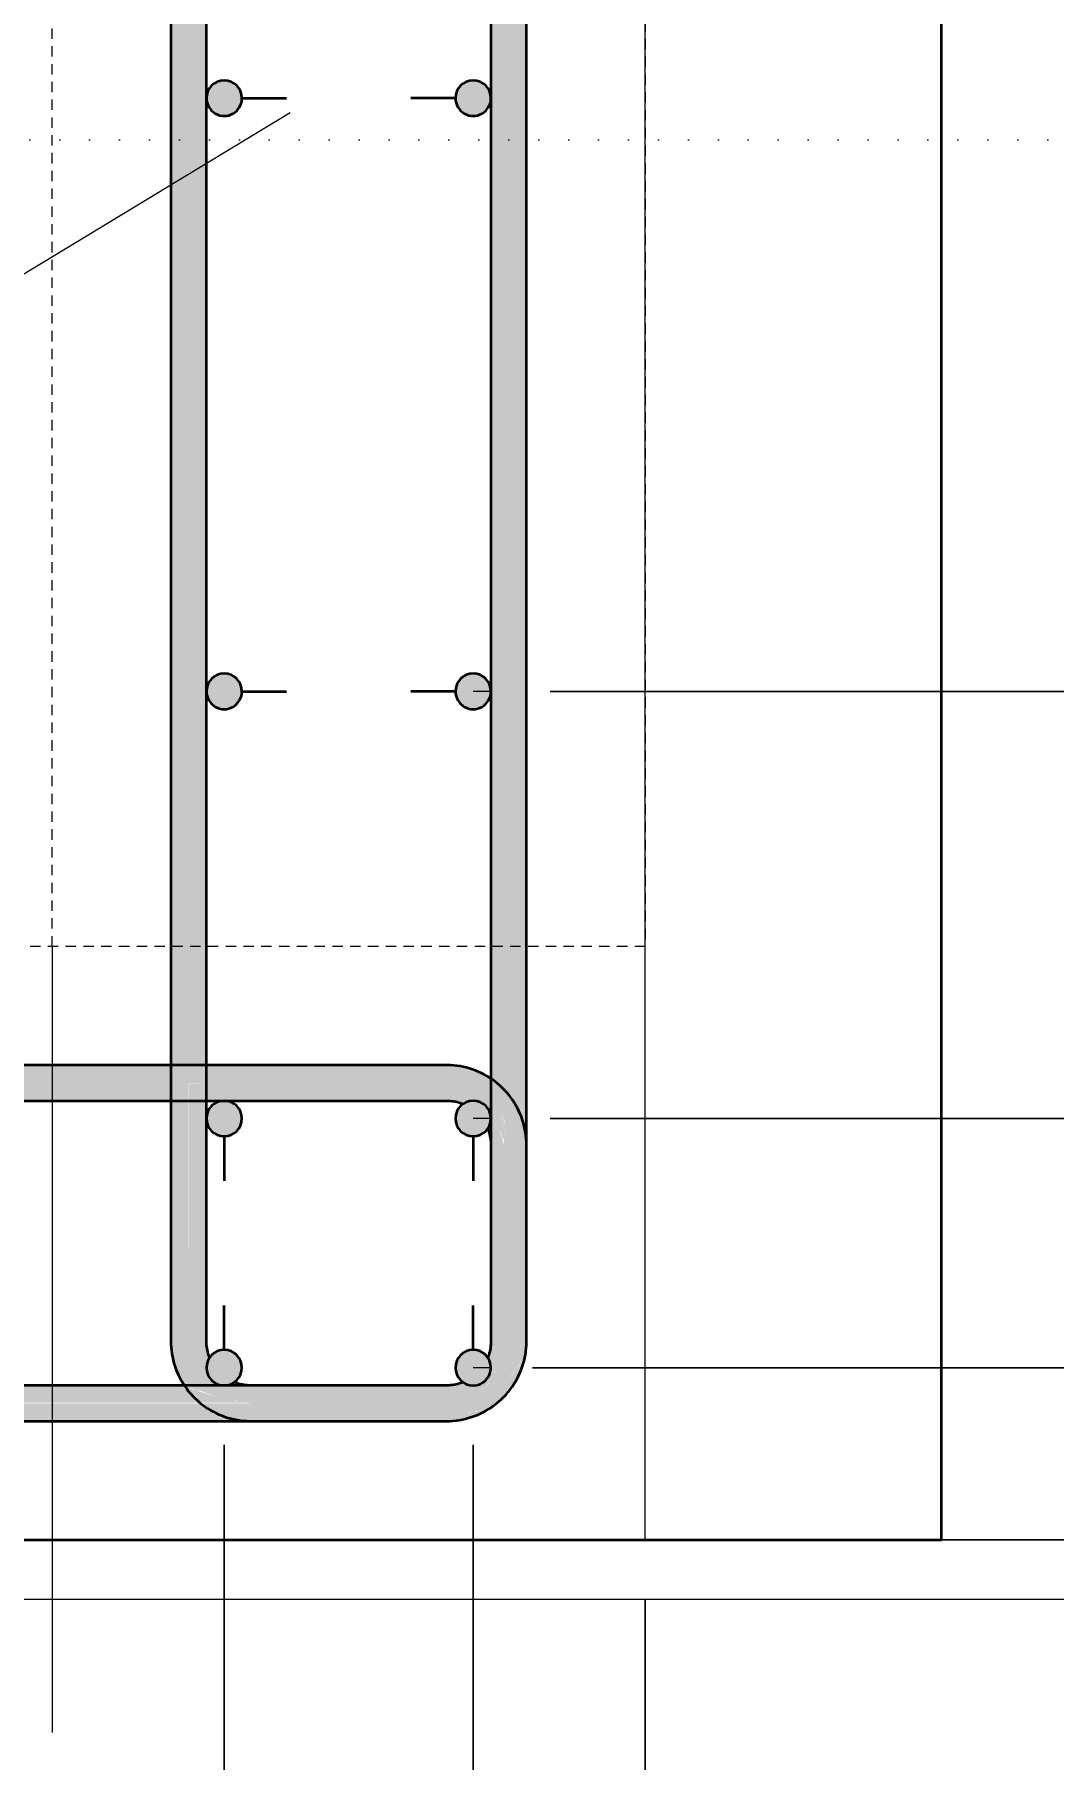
# Model space of a CAD drawing. Header units: millimetres. Extents: x 23200 to 49062, y -2858 to 35213.
# Drawn here: x 25264 to 25608, y 31541 to 32122 of the extents above; entities that cross this region are included whole.
import ezdxf

# ---------------------------------------------------------------- set-up
doc = ezdxf.new("R2010")
doc.units = ezdxf.units.MM
doc.linetypes.add('01 Штриховая _4 мм_', pattern=[6, 3.5, -2.5])
doc.linetypes.add('04 Пунктир 10мм', pattern=[10, 0, -10])
for name, color, linetype, lineweight in [('AA_Dim', 7, 'Continuous', 9), ('AA_Dim-20', 7, 'Continuous', 9), ('AA_Linii', 7, 'Continuous', 9), ('AA_Razrez', 7, 'Continuous', 9), ('AA_Vinoska', 7, 'Continuous', 9), ('AF_Perekritie_Опалубка', 253, 'Continuous', 20), ('AF_Stena_Опалубка', 253, 'Continuous', 20), ('KR_Armatura', 7, 'Continuous', 20), ('KR_Armatura_Tonkie', 7, 'Continuous', 20), ('KR_Fundament', 7, 'Continuous', 20)]:
    doc.layers.add(name, color=color, linetype=linetype, lineweight=lineweight)
doc.styles.add('ISOCPEUR_1', font='isocpeur.ttf', dxfattribs={"width": 0.9, "height": 50})
doc.dimstyles.new('05_Округл_1мм__прозр_', dxfattribs={"dimscale": 304.8, "dimtxt": 49.799059, "dimasz": 0.111549, "dimexe": 0.098425, "dimexo": 0.065617, "dimgap": 0.006562, "dimtad": 1, "dimdec": 0, "dimdsep": 46, "dimtxsty": 'ISOCPEUR_1', "dimblk1": 'OBLIQUE', "dimblk2": 'OBLIQUE', "dimsah": 1, "dimcen": 0.09, "dimdle": 0.098425, "dimazin": 0, "dimtfac": 1, "dimtdec": 4, "dimtix": 1, "dimtmove": 0, "dimatfit": 3, "dimfxl": 1, "dimtvp": 1, "dimtolj": 1, "dimtzin": 0, "dimlwd": 18, "dimlwe": 18, "dimarcsym": 2})
doc.dimstyles.new('05_Округл_1мм__прозр__1', dxfattribs={"dimscale": 304.8, "dimtxt": 49.799059, "dimasz": 0.111549, "dimexe": 0.098425, "dimexo": 0.065617, "dimgap": 0.006562, "dimtad": 1, "dimdec": 0, "dimdsep": 46, "dimtxsty": 'ISOCPEUR_1', "dimblk1": 'OBLIQUE', "dimblk2": 'OBLIQUE', "dimsah": 1, "dimcen": 0.09, "dimdle": 0.098425, "dimazin": 0, "dimtfac": 1, "dimtdec": 4, "dimtix": 1, "dimtmove": 1, "dimatfit": 3, "dimfxl": 1, "dimtvp": 1, "dimtolj": 1, "dimtzin": 0, "dimlwd": 18, "dimlwe": 18, "dimarcsym": 2})
doc.dimstyles.new('05_Округл_5мм__прозр_', dxfattribs={"dimscale": 304.8, "dimtxt": 49.799059, "dimasz": 0.111549, "dimexe": 0.098425, "dimexo": 0.065617, "dimgap": 0.006562, "dimtad": 1, "dimdec": 0, "dimrnd": 5, "dimdsep": 46, "dimtxsty": 'ISOCPEUR_1', "dimblk1": 'OBLIQUE', "dimblk2": 'OBLIQUE', "dimsah": 1, "dimcen": 0.09, "dimdle": 0.098425, "dimazin": 0, "dimtfac": 1, "dimtdec": 4, "dimtix": 1, "dimtmove": 1, "dimatfit": 3, "dimfxl": 1, "dimtvp": 1, "dimtolj": 1, "dimtzin": 0, "dimlwd": 18, "dimlwe": 18, "dimarcsym": 2})
doc.dimstyles.new('05_Округл_5мм__прозр__1', dxfattribs={"dimscale": 304.8, "dimtxt": 49.799059, "dimasz": 0.111549, "dimexe": 0.098425, "dimexo": 0.065617, "dimgap": 0.006562, "dimtad": 1, "dimdec": 0, "dimrnd": 5, "dimdsep": 46, "dimtxsty": 'ISOCPEUR_1', "dimblk1": 'OBLIQUE', "dimblk2": 'OBLIQUE', "dimsah": 1, "dimcen": 0.09, "dimdle": 0.098425, "dimazin": 0, "dimtfac": 1, "dimtdec": 4, "dimtix": 1, "dimtmove": 0, "dimatfit": 3, "dimfxl": 1, "dimtvp": 1, "dimtolj": 1, "dimtzin": 0, "dimlwd": 18, "dimlwe": 18, "dimarcsym": 2})

# ---------------------------------------------------------------- blocks, each defined once
blk = doc.blocks.new('350_Хомут прямоугольный верт _НесАрм_РабПлоск_ - 350_Хомут прямоугольный верт _НесАрм_РабПлоск_-3805022-Схема армирования стен входной группы на отм_ -1_700 в_о А_1-Б_1_5-7')
at = {"layer": 'KR_Armatura_Tonkie', "lineweight": 35}
h = blk.add_hatch(color=256, dxfattribs=at)
h.paths.add_polyline_path([(25316.06, 31769), (25310.06, 31775), (23947.06, 31774.8), (23947.06, 31769), (25300.77, 31769)])
h.paths.add_polyline_path([(25339.12, 31769), (25403.06, 31769), (25403.06, 31775), (25321.86, 31774.8), (25316.06, 31769), (25319.94, 31769)])
for points in [[(25424.06, 31748), (25423.58, 31751.61), (25422.51, 31755.75), (25422.02, 31759.49), (25419.64, 31766.5), (25419.52, 31767.29), (25417.77, 31770.41), (25414.74, 31772.04), (25409.24, 31774.26), (25403.06, 31774.8), (25403.06, 31769), (25413.83, 31765.92), (25421.25, 31758.5), (25423.44, 31750.34)], [(25419.5, 31748), (25421.06, 31748), (25420.76, 31750.5), (25421.06, 31752.65), (25421.29, 31752.65), (25421.89, 31750.34), (25422.35, 31750.34), (25422.51, 31748), (25424.06, 31748), (25421.12, 31758.63), (25413.56, 31766.19), (25403.06, 31769), (25403.06, 31763), (25408.62, 31762.29), (25409.23, 31762.27), (25411.35, 31762.91), (25412.87, 31762.89), (25413.61, 31762.8), (25415.46, 31761.89), (25416.56, 31760.91), (25417.41, 31759.64), (25417.86, 31758.5), (25417.99, 31756.42), (25417.82, 31755.36), (25417.28, 31754), (25417.86, 31750.28), (25418.27, 31748), (25418.87, 31748)], [(25422.65, 31682), (25424.06, 31682), (25424.06, 31748), (25418.06, 31748), (25418.27, 31682), (25422.51, 31682)], [(25424.06, 31682), (25430.06, 31682), (25429.86, 31748), (25424.06, 31748), (25424.06, 31688.03)], [(25185.71, 31655), (25403.06, 31655.2), (25403.06, 31661), (23947.06, 31661), (23947.06, 31655), (25032.29, 31655)]]:
    blk.add_hatch(color=256, dxfattribs=at).paths.add_polyline_path(points)
h = blk.add_hatch(color=256, dxfattribs=at)
h.paths.add_polyline_path([(25185.71, 31763), (25310.27, 31763.2), (25316.06, 31769), (23947.06, 31768.83), (23947.17, 31765.6), (23947.38, 31765.64), (23952.31, 31765.5), (23953.13, 31766), (23952.51, 31767.59), (23950.67, 31768.68), (23951.93, 31768.54), (23955.87, 31767.39), (23959.36, 31766.6), (23960.2, 31766.2), (23963.04, 31765.69), (23964.41, 31765.17), (23965.41, 31764.24), (23968.28, 31763.2), (23970.22, 31763), (25166.53, 31763)])
h.paths.add_polyline_path([(25398.23, 31763), (25403.06, 31763.2), (25403.06, 31769), (25316.15, 31768.91), (25322.06, 31763), (25396.65, 31763)])
h.paths.add_polyline_path([(23947.06, 31763), (23950.35, 31763.36), (23950.3, 31763.8), (23948.76, 31764.76), (23947.06, 31765.38), (23947.06, 31763.2)])
h = blk.add_hatch(color=256, dxfattribs=at)
h.paths.add_polyline_path([(25403.06, 31655), (25409.69, 31655.85), (25415.83, 31658.33), (25416.67, 31659.05), (25412.02, 31657.95), (25411.6, 31657.82), (25408.34, 31655.94), (25403.06, 31655.2)])
h.paths.add_polyline_path([(25403.06, 31656.76), (25406.24, 31657.1), (25406.95, 31657.11), (25412.42, 31658.45), (25415.83, 31660.82), (25415.83, 31659.35), (25418.33, 31660.08), (25421.83, 31663.24), (25417.41, 31667.66), (25413.56, 31663.81), (25403.06, 31661), (25403.06, 31656.88)])
h.paths.add_polyline_path([(25421.83, 31663.24), (25422.24, 31663.66), (25421.98, 31663.41)])
h.paths.add_polyline_path([(25422.66, 31676.75), (25425.42, 31682), (25424.06, 31682), (25423.59, 31680.24)])
h.paths.add_polyline_path([(25421.56, 31663.66), (25423.66, 31668.53), (25422.66, 31676.75), (25421.25, 31671.5), (25417.41, 31667.66), (25421.41, 31663.81)])
h.paths.add_polyline_path([(25425.01, 31666.77), (25425.47, 31667.29), (25426.01, 31668.4), (25427.24, 31673.47), (25429.08, 31676.34), (25429.86, 31682), (25428.3, 31682), (25427.06, 31673.82), (25426.61, 31672.64), (25424.98, 31669.99), (25425.86, 31669.77), (25425.17, 31667)])
h.paths.add_polyline_path([(25429.25, 31675.64), (25429.32, 31675.82), (25429.26, 31675.74)])
h = blk.add_hatch(color=256, dxfattribs=at)
h.paths.add_polyline_path([(25403.06, 31661), (25413.56, 31663.81), (25413.46, 31665.5), (25413.37, 31667.17), (25411.48, 31667.08), (25410.42, 31667.24), (25409.08, 31667.79), (25405.34, 31667.2), (25403.06, 31666.8), (25403.06, 31662.55)])
h.paths.add_polyline_path([(25421.25, 31671.5), (25424.06, 31682), (25418.06, 31682), (25417.5, 31677.26), (25417.33, 31675.84), (25419.32, 31674.64), (25420.66, 31672.46)])
h.paths.add_polyline_path([(25417.41, 31667.66), (25421.25, 31671.5), (25417.86, 31671.5), (25417.82, 31671.37), (25416.95, 31669.6), (25415.97, 31668.5), (25417.32, 31667.8)])
h = blk.add_hatch(color=256, dxfattribs=at)
h.paths.add_polyline_path([(25051.47, 31661), (25335.55, 31661.2), (25333.45, 31661.48), (25329.32, 31662.55), (25325.57, 31663.04), (25318.56, 31665.43), (25317.77, 31665.54), (25314.75, 31667), (23947.06, 31666.8), (23947.06, 31661), (25032.29, 31661)])
h.paths.add_polyline_path([(25337.06, 31661), (25403.06, 31661), (25403.06, 31667), (25337.06, 31666.8), (25337.06, 31664), (25334.82, 31664.32), (25332.42, 31664), (25332.27, 31663.81), (25337.06, 31662.41)])
for p, q in [((25403.06, 31775), (23947.06, 31775)), ((23947.06, 31763), (25403.06, 31763)), ((25418.06, 31748), (25418.06, 31682)), ((25430.06, 31682), (25430.06, 31748)), ((25403.06, 31667), (23947.06, 31667)), ((23947.06, 31655), (25403.06, 31655))]:
    blk.add_line(p, q, dxfattribs=at)
at = {"layer": 'KR_Armatura_Tonkie', "lineweight": 35, "flags": 128}
for points in [[(25430.06, 31748), (25430.04, 31749.08), (25429.98, 31750.16), (25429.87, 31751.23), (25429.72, 31752.3), (25429.52, 31753.36), (25429.29, 31754.42), (25429.01, 31755.46), (25428.69, 31756.49), (25428.33, 31757.51), (25427.93, 31758.51), (25427.49, 31759.5), (25427.01, 31760.47), (25426.49, 31761.42), (25425.94, 31762.34), (25425.35, 31763.25), (25424.72, 31764.12), (25424.06, 31764.98), (25423.36, 31765.8), (25422.63, 31766.6), (25421.87, 31767.37), (25421.08, 31768.11), (25420.27, 31768.81), (25419.42, 31769.48), (25418.55, 31770.12), (25417.65, 31770.72), (25416.73, 31771.28), (25415.79, 31771.81), (25414.83, 31772.3), (25413.84, 31772.75), (25412.85, 31773.17), (25411.83, 31773.54), (25410.8, 31773.87), (25409.76, 31774.16), (25408.71, 31774.4), (25407.65, 31774.61), (25406.58, 31774.77), (25405.51, 31774.89), (25404.43, 31774.97), (25403.35, 31775), (25403.06, 31775)], [(25403.06, 31763), (25403.66, 31762.99), (25404.26, 31762.95), (25404.86, 31762.89), (25405.45, 31762.81), (25406.04, 31762.7), (25406.63, 31762.57), (25407.21, 31762.42), (25407.78, 31762.24), (25408.35, 31762.04), (25408.68, 31761.9)], [(25417.04, 31753.44), (25417.25, 31752.87), (25417.43, 31752.3), (25417.59, 31751.72), (25417.73, 31751.14), (25417.84, 31750.55), (25417.93, 31749.96), (25418, 31749.36), (25418.04, 31748.76), (25418.06, 31748.16), (25418.06, 31748)], [(25403.06, 31655), (25404.14, 31655.02), (25405.22, 31655.09), (25406.29, 31655.19), (25407.36, 31655.34), (25408.43, 31655.54), (25409.48, 31655.77), (25410.52, 31656.05), (25411.56, 31656.37), (25412.57, 31656.73), (25413.58, 31657.13), (25414.56, 31657.57), (25415.53, 31658.05), (25416.48, 31658.57), (25417.4, 31659.12), (25418.31, 31659.72), (25419.19, 31660.34), (25420.04, 31661.01), (25420.87, 31661.7), (25421.66, 31662.43), (25422.43, 31663.19), (25423.17, 31663.98), (25423.87, 31664.8), (25424.54, 31665.64), (25425.18, 31666.51), (25425.78, 31667.41), (25426.35, 31668.33), (25426.88, 31669.27), (25427.36, 31670.24), (25427.82, 31671.22), (25428.23, 31672.22), (25428.6, 31673.23), (25428.93, 31674.26), (25429.22, 31675.3), (25429.46, 31676.35), (25429.67, 31677.41), (25429.83, 31678.48), (25429.95, 31679.55), (25430.03, 31680.63), (25430.06, 31681.71), (25430.06, 31682)], [(25418.06, 31682), (25418.05, 31681.4), (25418.01, 31680.8), (25417.95, 31680.2), (25417.87, 31679.61), (25417.76, 31679.02), (25417.63, 31678.43), (25417.48, 31677.85), (25417.3, 31677.28), (25417.1, 31676.72), (25416.97, 31676.38)], [(25408.5, 31668.02), (25407.93, 31667.81), (25407.36, 31667.63), (25406.78, 31667.47), (25406.2, 31667.33), (25405.61, 31667.22), (25405.02, 31667.13), (25404.42, 31667.06), (25403.82, 31667.02), (25403.22, 31667), (25403.06, 31667)]]:
    blk.add_lwpolyline(points, dxfattribs=at)
blk = doc.blocks.new('350_Хомут прямоугольный верт _НесАрм_РабПлоск_ - 350_Хомут прямоугольный верт _НесАрм_РабПлоск_-V1-Схема армирования стен входной группы на отм_ -1_700 в_о А_1-Б_1_5-7')
at = {"layer": 'KR_Armatura_Tonkie', "lineweight": 35, "flags": 128}
for points in [[(25418.06, 31770.44), (25417.65, 31770.72), (25416.73, 31771.28), (25415.79, 31771.81), (25414.83, 31772.3), (25413.84, 31772.75), (25412.85, 31773.17), (25411.83, 31773.54), (25410.8, 31773.87), (25409.76, 31774.16), (25408.71, 31774.4), (25407.65, 31774.61), (25406.58, 31774.77), (25405.51, 31774.89), (25404.43, 31774.97), (25403.35, 31775), (25403.06, 31775)], [(25406.04, 31762.7), (25406.63, 31762.57), (25407.21, 31762.42), (25407.78, 31762.24), (25408.35, 31762.04), (25408.68, 31761.9)], [(25417.04, 31753.44), (25417.25, 31752.87), (25417.43, 31752.3), (25417.59, 31751.72), (25417.73, 31751.14), (25417.83, 31750.64)], [(25403.06, 31655), (25404.14, 31655.02), (25405.22, 31655.09), (25406.29, 31655.19), (25407.36, 31655.34), (25408.43, 31655.54), (25409.48, 31655.77), (25410.52, 31656.05), (25411.56, 31656.37), (25412.57, 31656.73), (25413.58, 31657.13), (25414.56, 31657.57), (25415.53, 31658.05), (25416.48, 31658.57), (25417.4, 31659.12), (25418.31, 31659.72), (25419.19, 31660.34), (25420.04, 31661.01), (25420.87, 31661.7), (25421.66, 31662.43), (25422.43, 31663.19), (25423.17, 31663.98), (25423.87, 31664.8), (25424.54, 31665.64), (25425.18, 31666.51), (25425.78, 31667.41), (25426.35, 31668.33), (25426.88, 31669.27), (25427.36, 31670.24), (25427.82, 31671.22), (25428.23, 31672.22), (25428.6, 31673.23), (25428.93, 31674.26), (25429.22, 31675.3), (25429.46, 31676.35), (25429.67, 31677.41), (25429.83, 31678.48), (25429.95, 31679.55), (25430.03, 31680.63), (25430.06, 31681.71), (25430.06, 31682)], [(25417.76, 31679.02), (25417.63, 31678.43), (25417.48, 31677.85), (25417.3, 31677.28), (25417.1, 31676.72), (25416.97, 31676.38)], [(25408.5, 31668.02), (25407.93, 31667.81), (25407.36, 31667.63), (25406.78, 31667.47), (25406.2, 31667.33), (25405.7, 31667.24)]]:
    blk.add_lwpolyline(points, dxfattribs=at)
blk = doc.blocks.new('350_Хомут прямоугольный верт _НесАрм_РабПлоск_ - 350_Хомут прямоугольный верт _НесАрм_РабПлоск_-3806730-Схема армирования стен входной группы на отм_ -1_700 в_о А_1-Б_1_5-7')
at = {"layer": 'KR_Armatura_Tonkie', "lineweight": 35}
h = blk.add_hatch(color=256, dxfattribs=at)
h.paths.add_polyline_path([(25316.06, 31769), (25316.06, 32878), (25310.06, 32878), (25310.27, 32864.07), (25310.88, 32864.18), (25311.19, 32865.2), (25312.65, 32865.25), (25313.08, 32863.77), (25314.33, 32863.99), (25314.51, 32863.31), (25314.33, 32826.31), (25313.06, 32825.9), (25312.88, 32825.14), (25312.76, 32825.14), (25312.69, 32825.14), (25311.87, 32825.14), (25311.8, 32825.14), (25311.11, 32825.14), (25310.68, 32825.98), (25310.68, 32825.93), (25310.27, 32825.93), (25310.06, 32823.38), (25310.27, 31774.8), (25315.95, 31769.11)])
h.paths.add_polyline_path([(25316.06, 31682), (25315.95, 31768.89), (25310.06, 31763), (25310.27, 31682), (25314.51, 31682)])
h = blk.add_hatch(color=256, dxfattribs=at)
h.paths.add_polyline_path([(25316.06, 31769), (25322.06, 31775), (25321.86, 32798.89), (25320.56, 32802.16), (25319.56, 32804.51), (25318.52, 32810.18), (25318.71, 32813.16), (25317.16, 32817.83), (25317.03, 32818.45), (25316.55, 32820.68), (25316.06, 32825.14), (25316.06, 31781.49)])
h.paths.add_polyline_path([(25317.48, 31682), (25322.06, 31682), (25321.86, 31763.2), (25316.06, 31769), (25316.06, 31682), (25317.47, 31682)])
h.paths.add_polyline_path([(25319.06, 32818.74), (25319.38, 32825.14), (25320.94, 32825.14), (25321.08, 32825.14), (25321.29, 32823.62), (25321.87, 32824.64), (25322.06, 32831.52), (25321.86, 32856.8), (25320.3, 32860.24), (25319.73, 32861.09), (25319.15, 32863.14), (25318.83, 32863.89), (25318.6, 32863.89), (25318.37, 32864.12), (25317.68, 32865.43), (25317.35, 32863), (25316.06, 32863), (25316.06, 32827), (25317.52, 32827), (25317.68, 32825.14), (25318.54, 32825.14), (25318.08, 32822.61), (25319.06, 32819.34)])
h.paths.add_polyline_path([(25316.06, 32863.68), (25316.52, 32865.82), (25317.38, 32870.3), (25316.39, 32874.39), (25316.62, 32874.4), (25316.76, 32873.88), (25316.87, 32873.6), (25317.75, 32872.29), (25318.02, 32878), (25316.06, 32878), (25316.06, 32869.9)])
h = blk.add_hatch(color=256, dxfattribs=at)
h.paths.add_polyline_path([(25424.06, 32791), (25424.06, 32878), (25418.06, 32878), (25418.27, 32796.8), (25423.95, 32791.11)])
h.paths.add_polyline_path([(25424.06, 31748), (25423.95, 32790.89), (25418.06, 32785), (25418.27, 31769.9), (25418.37, 31769.77), (25419.75, 31765.68), (25419.82, 31765.06), (25422.02, 31759.49), (25423.06, 31753.25), (25423.75, 31750.34)])
h.paths.add_polyline_path([(25422.65, 31682), (25424.06, 31682), (25424.06, 31748), (25422.51, 31748), (25421.06, 31752.65), (25420.96, 31752.49), (25420.74, 31750.24), (25420.99, 31748), (25418.06, 31748), (25418.27, 31682), (25422.51, 31682)])
h = blk.add_hatch(color=256, dxfattribs=at)
h.paths.add_polyline_path([(25424.06, 32791), (25430.06, 32797), (25429.86, 32878), (25424.06, 32878), (25424.06, 32793.99)])
h.paths.add_polyline_path([(25425.42, 31682), (25430.06, 31682), (25429.86, 32785.2), (25424.06, 32791), (25424.06, 31682)])
for points in [[(25337.06, 31661), (25326.51, 31663.87), (25318.88, 31671.5), (25316.06, 31682), (25310.06, 31682), (25310.81, 31675.82), (25313.38, 31669.64), (25315.16, 31666.8), (25315.29, 31666.7), (25318.56, 31665.43), (25320.15, 31665.18), (25325.57, 31663.04), (25331.81, 31662), (25333.45, 31661.48)], [(25337.06, 31661), (25337.06, 31662.55), (25332.42, 31664), (25333.26, 31664.17), (25334.82, 31664.32), (25337.06, 31664), (25337.06, 31667), (25332.3, 31667.57), (25330.9, 31667.74), (25329.61, 31667.2), (25328.06, 31667), (25326.43, 31667.24), (25325.06, 31667.8), (25323.82, 31668.76), (25322.86, 31670), (25322.17, 31672.19), (25322.16, 31673.72), (25322.3, 31674.64), (25322.85, 31675.98), (25322.27, 31679.72), (25321.86, 31682), (25316.06, 31682), (25318.88, 31671.5), (25326.56, 31663.81), (25333.11, 31662.06)], [(25377.47, 31661), (25403.06, 31661), (25403.06, 31667), (25337.06, 31666.8), (25337.06, 31661), (25358.3, 31661)], [(25377.47, 31655), (25403.06, 31655.2), (25403.06, 31661), (25337.06, 31661), (25337.06, 31655), (25358.3, 31655)]]:
    blk.add_hatch(color=256, dxfattribs=at).paths.add_polyline_path(points)
h = blk.add_hatch(color=256, dxfattribs=at)
h.paths.add_polyline_path([(25415.83, 31659.36), (25415.83, 31659.35), (25415.3, 31659.2)])
h.paths.add_polyline_path([(25403.06, 31655.2), (25408.82, 31655.99), (25412.42, 31658.12), (25413.03, 31658.32), (25416.83, 31659.08), (25418.09, 31659.94), (25415.83, 31659.36), (25415.83, 31660.82), (25411.24, 31658), (25405.81, 31657.1), (25403.06, 31656.76), (25403.06, 31655.8)])
h.paths.add_polyline_path([(25403.06, 31659.45), (25408.31, 31662.41), (25403.06, 31661)])
h.paths.add_polyline_path([(25421.83, 31663.24), (25425.2, 31667.29), (25425.86, 31669.77), (25424.79, 31670.03), (25426.93, 31673.16), (25427.96, 31679.25), (25428.3, 31682), (25424.06, 31682), (25421.25, 31671.5), (25413.56, 31663.81), (25408.31, 31662.41), (25416.67, 31661.51), (25421.65, 31663.41)])
h.paths.add_polyline_path([(25425.8, 31667.9), (25426.89, 31669.46), (25429.26, 31675.78), (25429.86, 31682), (25428.79, 31675.82), (25426.95, 31672.64), (25426.74, 31672.03), (25425.98, 31668.23)])
h = blk.add_hatch(color=256, dxfattribs=at)
h.paths.add_polyline_path([(25403.06, 31661), (25413.56, 31663.81), (25410.42, 31665.74), (25409.08, 31667.79), (25405.34, 31667.2), (25403.06, 31666.8), (25403.06, 31662.55)])
h.paths.add_polyline_path([(25413.56, 31663.81), (25417.26, 31667.74), (25417.26, 31667.91), (25416.61, 31669), (25415.06, 31667.8), (25413.38, 31667), (25413.45, 31665.74)])
h.paths.add_polyline_path([(25421.25, 31671.5), (25424.06, 31682), (25418.06, 31682), (25417.5, 31677.26), (25417.33, 31675.84), (25417.86, 31674.55), (25417.99, 31672.46), (25418.06, 31671.68), (25418.89, 31671.64)])
for p, q in [((25310.06, 32878), (25310.06, 31682)), ((25322.06, 31682), (25322.06, 32878)), ((25418.06, 32878), (25418.06, 31682)), ((25430.06, 31682), (25430.06, 32878)), ((25403.06, 31667), (25337.06, 31667)), ((25337.06, 31655), (25403.06, 31655))]:
    blk.add_line(p, q, dxfattribs=at)
at = {"layer": 'KR_Armatura_Tonkie', "lineweight": 35, "flags": 128}
for points in [[(25310.06, 31682), (25310.08, 31680.92), (25310.15, 31679.84), (25310.26, 31678.77), (25310.41, 31677.7), (25310.6, 31676.64), (25310.84, 31675.58), (25311.11, 31674.54), (25311.43, 31673.51), (25311.79, 31672.49), (25312.19, 31671.49), (25312.63, 31670.5), (25313.11, 31669.53), (25313.63, 31668.58), (25314.19, 31667.66), (25314.78, 31666.75), (25315.41, 31665.88), (25316.07, 31665.02), (25316.76, 31664.2), (25317.49, 31663.4), (25318.25, 31662.63), (25319.04, 31661.89), (25319.86, 31661.19), (25320.71, 31660.52), (25321.58, 31659.88), (25322.47, 31659.28), (25323.39, 31658.72), (25324.34, 31658.19), (25325.3, 31657.7), (25326.28, 31657.25), (25327.28, 31656.83), (25328.29, 31656.46), (25329.32, 31656.13), (25330.36, 31655.84), (25331.41, 31655.6), (25332.47, 31655.39), (25333.54, 31655.23), (25334.61, 31655.11), (25335.69, 31655.03), (25336.77, 31655), (25337.06, 31655)], [(25323.08, 31676.56), (25322.88, 31677.13), (25322.69, 31677.7), (25322.53, 31678.28), (25322.39, 31678.86), (25322.28, 31679.45), (25322.19, 31680.04), (25322.12, 31680.64), (25322.08, 31681.24), (25322.06, 31681.84), (25322.06, 31682)], [(25403.06, 31655), (25404.14, 31655.02), (25405.22, 31655.09), (25406.29, 31655.19), (25407.36, 31655.34), (25408.43, 31655.54), (25409.48, 31655.77), (25410.52, 31656.05), (25411.56, 31656.37), (25412.57, 31656.73), (25413.58, 31657.13), (25414.56, 31657.57), (25415.53, 31658.05), (25416.48, 31658.57), (25417.4, 31659.12), (25418.31, 31659.72), (25419.19, 31660.34), (25420.04, 31661.01), (25420.87, 31661.7), (25421.66, 31662.43), (25422.43, 31663.19), (25423.17, 31663.98), (25423.87, 31664.8), (25424.54, 31665.64), (25425.18, 31666.51), (25425.78, 31667.41), (25426.35, 31668.33), (25426.88, 31669.27), (25427.36, 31670.24), (25427.82, 31671.22), (25428.23, 31672.22), (25428.6, 31673.23), (25428.93, 31674.26), (25429.22, 31675.3), (25429.46, 31676.35), (25429.67, 31677.41), (25429.83, 31678.48), (25429.95, 31679.55), (25430.03, 31680.63), (25430.06, 31681.71), (25430.06, 31682)], [(25418.06, 31682), (25418.05, 31681.4), (25418.01, 31680.8), (25417.95, 31680.2), (25417.87, 31679.61), (25417.76, 31679.02), (25417.63, 31678.43), (25417.48, 31677.85), (25417.3, 31677.28), (25417.1, 31676.72), (25416.97, 31676.38)], [(25337.06, 31667), (25336.46, 31667.01), (25335.86, 31667.05), (25335.27, 31667.11), (25334.67, 31667.19), (25334.08, 31667.3), (25333.5, 31667.43), (25332.92, 31667.58), (25332.34, 31667.76), (25331.78, 31667.96), (25331.44, 31668.1)], [(25408.5, 31668.02), (25407.93, 31667.81), (25407.36, 31667.63), (25406.78, 31667.47), (25406.2, 31667.33), (25405.61, 31667.22), (25405.02, 31667.13), (25404.42, 31667.06), (25403.82, 31667.02), (25403.22, 31667), (25403.06, 31667)]]:
    blk.add_lwpolyline(points, dxfattribs=at)
blk = doc.blocks.new('350_Хомут прямоугольный верт _НесАрм_РабПлоск_ - 350_Хомут прямоугольный верт _НесАрм_РабПлоск_-V2-Схема армирования стен входной группы на отм_ -1_700 в_о А_1-Б_1_5-7')
at = {"layer": 'KR_Armatura_Tonkie', "lineweight": 35, "flags": 128}
for points in [[(25310.06, 31682), (25310.08, 31680.92), (25310.15, 31679.84), (25310.26, 31678.77), (25310.41, 31677.7), (25310.6, 31676.64), (25310.84, 31675.58), (25311.11, 31674.54), (25311.43, 31673.51), (25311.79, 31672.49), (25312.19, 31671.49), (25312.63, 31670.5), (25313.11, 31669.53), (25313.63, 31668.58), (25314.19, 31667.66), (25314.62, 31667)], [(25323.08, 31676.56), (25322.88, 31677.13), (25322.69, 31677.7), (25322.53, 31678.28), (25322.39, 31678.86), (25322.3, 31679.36)], [(25403.06, 31655), (25404.14, 31655.02), (25405.22, 31655.09), (25406.29, 31655.19), (25407.36, 31655.34), (25408.43, 31655.54), (25409.48, 31655.77), (25410.52, 31656.05), (25411.56, 31656.37), (25412.57, 31656.73), (25413.58, 31657.13), (25414.56, 31657.57), (25415.53, 31658.05), (25416.48, 31658.57), (25417.4, 31659.12), (25418.31, 31659.72), (25419.19, 31660.34), (25420.04, 31661.01), (25420.87, 31661.7), (25421.66, 31662.43), (25422.43, 31663.19), (25423.17, 31663.98), (25423.87, 31664.8), (25424.54, 31665.64), (25425.18, 31666.51), (25425.78, 31667.41), (25426.35, 31668.33), (25426.88, 31669.27), (25427.36, 31670.24), (25427.82, 31671.22), (25428.23, 31672.22), (25428.6, 31673.23), (25428.93, 31674.26), (25429.22, 31675.3), (25429.46, 31676.35), (25429.67, 31677.41), (25429.83, 31678.48), (25429.95, 31679.55), (25430.03, 31680.63), (25430.06, 31681.71), (25430.06, 31682)], [(25417.76, 31679.02), (25417.63, 31678.43), (25417.48, 31677.85), (25417.3, 31677.28), (25417.1, 31676.72), (25416.97, 31676.38)], [(25334.08, 31667.3), (25333.5, 31667.43), (25332.92, 31667.58), (25332.34, 31667.76), (25331.78, 31667.96), (25331.44, 31668.1)], [(25408.5, 31668.02), (25407.93, 31667.81), (25407.36, 31667.63), (25406.78, 31667.47), (25406.2, 31667.33), (25405.7, 31667.24)]]:
    blk.add_lwpolyline(points, dxfattribs=at)
blk = doc.blocks.new('265_Выпуск П одной длины _НесАрм_РабПлоск_ - В1 _d12_-3835162-Схема армирования стен входной группы на отм_ -1_700 в_о А_1-Б_1_5-7')
at = {"layer": 'KR_Armatura_Tonkie', "lineweight": 35}
for points in [[(-12, 0), (-11.8, -1.55), (-11.2, -3), (-10.24, -4.24), (-9, -5.2), (-7.55, -5.8), (-6, -6), (-4.45, -5.8), (-3, -5.2), (-1.76, -4.24), (-0.8, -3), (-0.2, -1.55), (0, 0), (-0.2, 1.55), (-0.8, 3), (-1.76, 4.24), (-3, 5.2), (-4.45, 5.8), (-6.54, 5.93), (-7.55, 5.8), (-9, 5.2), (-10.24, 4.24), (-11.2, 3), (-11.8, 1.55)], [(72, 0), (72.2, -1.55), (72.8, -3), (73.76, -4.24), (75, -5.2), (76.45, -5.8), (78, -6), (79.55, -5.8), (81, -5.2), (82.24, -4.24), (83.2, -3), (83.8, -1.55), (84, 0), (83.8, 1.55), (83.2, 3), (82.24, 4.24), (81, 5.2), (79.55, 5.8), (78, 6), (76.45, 5.8), (75, 5.2), (73.76, 4.24), (72.8, 3), (72.2, 1.55)]]:
    blk.add_hatch(color=256, dxfattribs=at).paths.add_polyline_path(points)
at = {"layer": 'KR_Armatura'}
for centre in [(-6, 0), (78, 0)]:
    blk.add_circle(centre, 6, dxfattribs=at)
at = {"layer": 'KR_Armatura_Tonkie', "lineweight": 35}
for p, q in [((0, 0), (15, 0)), ((72, 0), (57, 0))]:
    blk.add_line(p, q, dxfattribs=at)
for centre, start, end in [((-6, 0), 360, 180), ((78, 0), 360, 180), ((-6, 0), 180, 360), ((78, 0), 180, 360)]:
    blk.add_arc(centre, 6, start, end, dxfattribs=at)
blk = doc.blocks.new('265_Выпуск П одной длины _НесАрм_РабПлоск_ - В1 _d12_-V11-Схема армирования стен входной группы на отм_ -1_700 в_о А_1-Б_1_5-7')
at = {"layer": 'KR_Armatura_Tonkie', "lineweight": 35}
for points in [[(-12, 0), (-11.78, -1.6), (-11.2, -3), (-10.24, -4.24), (-9, -5.2), (-7.55, -5.8), (-6, -6), (-4.45, -5.8), (-3, -5.2), (-1.76, -4.24), (-0.8, -3), (-0.2, -1.55), (0, 0), (-0.2, 1.55), (-0.8, 3), (-1.76, 4.24), (-3, 5.2), (-4.45, 5.8), (-6, 6), (-7.55, 5.8), (-9, 5.2), (-10.24, 4.24), (-11.2, 3), (-11.8, 1.55)], [(72, 0), (72.22, -1.6), (72.8, -3), (73.76, -4.24), (75, -5.2), (76.45, -5.8), (78, -6), (79.55, -5.8), (81, -5.2), (82.24, -4.24), (83.2, -3), (83.8, -1.55), (84, 0), (83.8, 1.55), (83.2, 3), (82.24, 4.24), (81, 5.2), (79.55, 5.8), (78, 6), (76.45, 5.8), (75, 5.2), (73.76, 4.24), (72.8, 3), (72.2, 1.55)]]:
    blk.add_hatch(color=256, dxfattribs=at).paths.add_polyline_path(points)
at = {"layer": 'KR_Armatura'}
for centre in [(-6, 0), (78, 0)]:
    blk.add_circle(centre, 6, dxfattribs=at)
at = {"layer": 'KR_Armatura_Tonkie', "lineweight": 35}
for p, q in [((0, 0), (15, 0)), ((72, 0), (57, 0))]:
    blk.add_line(p, q, dxfattribs=at)
for centre, start, end in [((-6, 0), 360, 180), ((78, 0), 360, 180), ((-6, 0), 180, 360), ((78, 0), 180, 360)]:
    blk.add_arc(centre, 6, start, end, dxfattribs=at)
blk = doc.blocks.new('DIMBLOCK5-Схема армирования стен входной группы на отм_ -1_700 в_о А_1-Б_1_5-7')
at = {"layer": 'AA_Dim-20', "lineweight": 18}
for p, q in [((25228.06, 31647), (25228.06, 31311.18)), ((25228.06, 31341.18), (25228.06, 31647)), ((25328.06, 31647), (25328.06, 31311.18)), ((25328.06, 31341.18), (25328.06, 31647)), ((25198.06, 31341.18), (25328.06, 31341.18))]:
    blk.add_line(p, q, dxfattribs=at)
at = {"layer": 'AA_Dim-20', "lineweight": 30}
for p, q in [((25228.06, 31341.18), (25245.06, 31358.18)), ((25328.06, 31341.18), (25345.06, 31358.18)), ((25228.06, 31341.18), (25211.06, 31324.18)), ((25328.06, 31341.18), (25311.06, 31324.18))]:
    blk.add_line(p, q, dxfattribs=at)
at = {"layer": 'AA_Dim-20', "color": 0, "lineweight": 18, "insert": (25234.97, 31408.5), "char_height": 50, "width": 103.4288, "attachment_point": 1, "line_spacing_factor": 1.149209, "style": 'ISOCPEUR_1'}
blk.add_mtext('100', dxfattribs=at)
blk = doc.blocks.new('_Oblique')
at = {"color": 0, "linetype": 'ByBlock', "lineweight": -2}
blk.add_line((-0.5, -0.5), (0.5, 0.5), dxfattribs=at)
blk = doc.blocks.new('DIMBLOCK6-Схема армирования стен входной группы на отм_ -1_700 в_о А_1-Б_1_5-7')
at = {"layer": 'AA_Dim-20', "lineweight": 18}
for p, q in [((25328.06, 31647), (25328.06, 31311.18)), ((25328.06, 31341.18), (25328.06, 31647)), ((25412.06, 31647), (25412.06, 31311.18)), ((25412.06, 31341.18), (25412.06, 31647)), ((25328.06, 31341.18), (25412.06, 31341.18)), ((25409.32, 31212.88), (25370.06, 31341.18)), ((25497.31, 31212.88), (25409.32, 31212.88))]:
    blk.add_line(p, q, dxfattribs=at)
at = {"layer": 'AA_Dim-20', "lineweight": 30}
for p, q in [((25328.06, 31341.18), (25345.06, 31358.18)), ((25412.06, 31341.18), (25429.06, 31358.18)), ((25328.06, 31341.18), (25311.06, 31324.18)), ((25412.06, 31341.18), (25395.06, 31324.18))]:
    blk.add_line(p, q, dxfattribs=at)
at = {"layer": 'AA_Dim-20', "color": 0, "lineweight": 18, "insert": (25429.32, 31280.21), "char_height": 50, "width": 81.5938, "attachment_point": 1, "line_spacing_factor": 1.149209, "style": 'ISOCPEUR_1'}
blk.add_mtext('84', dxfattribs=at)
blk = doc.blocks.new('DIMBLOCK7-Схема армирования стен входной группы на отм_ -1_700 в_о А_1-Б_1_5-7')
at = {"layer": 'AA_Dim-20', "lineweight": 18}
for p, q in [((25412.06, 31647), (25412.06, 31311.18)), ((25412.06, 31341.18), (25412.06, 31647)), ((25470.06, 31595), (25470.06, 31311.18)), ((25470.06, 31341.18), (25470.06, 31595)), ((25412.06, 31341.18), (25500.06, 31341.18)), ((25503.17, 31341.18), (25441.06, 31341.18)), ((25586.38, 31341.18), (25503.17, 31341.18))]:
    blk.add_line(p, q, dxfattribs=at)
at = {"layer": 'AA_Dim-20', "lineweight": 30}
for p, q in [((25412.06, 31341.18), (25429.06, 31358.18)), ((25470.06, 31341.18), (25487.06, 31358.18)), ((25412.06, 31341.18), (25395.06, 31324.18)), ((25470.06, 31341.18), (25453.06, 31324.18))]:
    blk.add_line(p, q, dxfattribs=at)
at = {"layer": 'AA_Dim-20', "color": 0, "lineweight": 18, "insert": (25523.17, 31408.5), "char_height": 50, "width": 75.8478, "attachment_point": 1, "line_spacing_factor": 1.149209, "style": 'ISOCPEUR_1'}
blk.add_mtext('58', dxfattribs=at)
blk = doc.blocks.new('DIMBLOCK8-Схема армирования стен входной группы на отм_ -1_700 в_о А_1-Б_1_5-7')
at = {"layer": 'AA_Dim-20', "lineweight": 18}
for p, q in [((25796.9, 32733.21), (25796.9, 31900.99)), ((25438.06, 32703.21), (25826.9, 32703.21)), ((25796.9, 32703.21), (25438.06, 32703.21)), ((25438.06, 31900.99), (25826.9, 31900.99)), ((25796.9, 31900.99), (25438.06, 31900.99))]:
    blk.add_line(p, q, dxfattribs=at)
at = {"layer": 'AA_Dim-20', "lineweight": 30}
for p, q in [((25796.9, 32703.21), (25779.9, 32720.21)), ((25796.9, 32703.21), (25813.9, 32686.21)), ((25796.9, 31900.99), (25779.9, 31917.99)), ((25796.9, 31900.99), (25813.9, 31883.99))]:
    blk.add_line(p, q, dxfattribs=at)
at = {"layer": 'AA_Dim-20', "color": 0, "lineweight": 18, "insert": (25729.58, 32157.49), "char_height": 50, "width": 347.0611, "attachment_point": 1, "rotation": 90, "line_spacing_factor": 1.149209, "style": 'ISOCPEUR_1'}
blk.add_mtext('200х4=800', dxfattribs=at)
blk = doc.blocks.new('DIMBLOCK9-Схема армирования стен входной группы на отм_ -1_700 в_о А_1-Б_1_5-7')
at = {"layer": 'AA_Dim-20', "lineweight": 30}
for p, q in [((25796.9, 31900.99), (25779.9, 31917.99)), ((25796.9, 31900.99), (25813.9, 31883.99)), ((25796.9, 31757), (25779.9, 31774)), ((25796.9, 31757), (25813.9, 31740))]:
    blk.add_line(p, q, dxfattribs=at)
at = {"layer": 'AA_Dim-20', "lineweight": 18}
for p, q in [((25438.06, 31900.99), (25826.9, 31900.99)), ((25796.9, 31900.99), (25438.06, 31900.99)), ((25796.9, 31900.99), (25796.9, 31757)), ((25438.06, 31757), (25826.9, 31757)), ((25796.9, 31757), (25438.06, 31757))]:
    blk.add_line(p, q, dxfattribs=at)
at = {"layer": 'AA_Dim-20', "color": 0, "lineweight": 18, "insert": (25729.58, 31783.51), "char_height": 50, "width": 109.1749, "attachment_point": 1, "rotation": 90, "line_spacing_factor": 1.149209, "style": 'ISOCPEUR_1'}
blk.add_mtext('145', dxfattribs=at)
blk = doc.blocks.new('DIMBLOCK10-Схема армирования стен входной группы на отм_ -1_700 в_о А_1-Б_1_5-7')
at = {"layer": 'AA_Dim-20', "lineweight": 30}
for p, q in [((25796.9, 31757), (25779.9, 31774)), ((25796.9, 31757), (25813.9, 31740)), ((25796.9, 31673), (25779.9, 31690)), ((25796.9, 31673), (25813.9, 31656))]:
    blk.add_line(p, q, dxfattribs=at)
at = {"layer": 'AA_Dim-20', "lineweight": 18}
for p, q in [((25438.06, 31757), (25826.9, 31757)), ((25796.9, 31757), (25438.06, 31757)), ((25796.9, 31757), (25796.9, 31673)), ((25432.06, 31673), (25826.9, 31673)), ((25796.9, 31673), (25432.06, 31673))]:
    blk.add_line(p, q, dxfattribs=at)
at = {"layer": 'AA_Dim-20', "color": 0, "lineweight": 18, "insert": (25729.58, 31683.4), "char_height": 50, "width": 75.8478, "attachment_point": 1, "rotation": 90, "line_spacing_factor": 1.149209, "style": 'ISOCPEUR_1'}
blk.add_mtext('85', dxfattribs=at)
blk = doc.blocks.new('DIMBLOCK11-Схема армирования стен входной группы на отм_ -1_700 в_о А_1-Б_1_5-7')
at = {"layer": 'AA_Dim-20', "lineweight": 18}
for p, q in [((25916.27, 31757.94), (25916.27, 31674.74)), ((25432.06, 31673), (25826.9, 31673)), ((25796.9, 31673), (25432.06, 31673)), ((25916.27, 31674.74), (25796.9, 31644)), ((25796.9, 31673), (25796.9, 31585)), ((25490.06, 31615), (25826.9, 31615)), ((25796.9, 31615), (25490.06, 31615))]:
    blk.add_line(p, q, dxfattribs=at)
at = {"layer": 'AA_Dim-20', "lineweight": 30}
for p, q in [((25796.9, 31673), (25779.9, 31690)), ((25796.9, 31673), (25813.9, 31656)), ((25796.9, 31615), (25779.9, 31632)), ((25796.9, 31615), (25813.9, 31598))]:
    blk.add_line(p, q, dxfattribs=at)
at = {"layer": 'AA_Dim-20', "color": 0, "lineweight": 18, "insert": (25848.94, 31694.74), "char_height": 50, "width": 75.8478, "attachment_point": 1, "rotation": 90, "line_spacing_factor": 1.149209, "style": 'ISOCPEUR_1'}
blk.add_mtext('60', dxfattribs=at)

msp = doc.modelspace()

# ---------------------------------------------------------------- linework, layer by layer
at = {"layer": 'AA_Linii'}
for p, q in [((25418.0611, 31900.991), (25412.0611, 31900.991)), ((25270.0621, 31815), (25270.0621, 31550)), ((25418.0611, 31757), (25412.0611, 31757)), ((25418.0611, 31673), (25412.0611, 31673)), ((23860.0618, 31595), (27839.8788, 31595)), ((24460.0616, 31595), (25860.0616, 31595))]:
    msp.add_line(p, q, dxfattribs=at)
at = {"layer": 'AA_Razrez', "linetype": '04 Пунктир 10мм'}
msp.add_line((23212.1725, 32086.9349), (26135.2369, 32086.9349), dxfattribs=at)
at = {"layer": 'AA_Vinoska'}
msp.add_line((25350.3257, 32096.0547), (25204.0464, 32007.4833), dxfattribs=at)
at = {"layer": 'AF_Perekritie_Опалубка', "lineweight": 35}
for p, q in [((25570.0611, 31615), (25570.0611, 32645)), ((23880.0618, 31615), (25570.0611, 31615))]:
    msp.add_line(p, q, dxfattribs=at)
at = {"layer": 'AF_Stena_Опалубка', "linetype": '01 Штриховая _4 мм_'}
for p, q in [((25270.0621, 31815), (25270.0621, 32744.991)), ((25470.0621, 32744.991), (25470.0621, 31815)), ((25470.0621, 31815), (23880.0616, 31815)), ((25470.0621, 31615), (25470.0621, 31815)), ((23880.0616, 31615), (25470.0621, 31615))]:
    msp.add_line(p, q, dxfattribs=at)
at = {"layer": 'KR_Fundament'}
for p, q in [((25470.0611, 31615), (25470.0611, 32745)), ((23880.0618, 31615), (25470.0611, 31615))]:
    msp.add_line(p, q, dxfattribs=at)

# ---------------------------------------------------------------- block references
at = {"layer": 'KR_Armatura_Tonkie', "lineweight": 35}
for name in ['350_Хомут прямоугольный верт _НесАрм_РабПлоск_ - 350_Хомут прямоугольный верт _НесАрм_РабПлоск_-3806730-Схема армирования стен входной группы на отм_ -1_700 в_о А_1-Б_1_5-7', '350_Хомут прямоугольный верт _НесАрм_РабПлоск_ - 350_Хомут прямоугольный верт _НесАрм_РабПлоск_-V2-Схема армирования стен входной группы на отм_ -1_700 в_о А_1-Б_1_5-7', '350_Хомут прямоугольный верт _НесАрм_РабПлоск_ - 350_Хомут прямоугольный верт _НесАрм_РабПлоск_-3805022-Схема армирования стен входной группы на отм_ -1_700 в_о А_1-Б_1_5-7', '350_Хомут прямоугольный верт _НесАрм_РабПлоск_ - 350_Хомут прямоугольный верт _НесАрм_РабПлоск_-V1-Схема армирования стен входной группы на отм_ -1_700 в_о А_1-Б_1_5-7']:
    msp.add_blockref(name, (0, 0), dxfattribs=at)
for name, p, rotation in [('265_Выпуск П одной длины _НесАрм_РабПлоск_ - В1 _d12_-V11-Схема армирования стен входной группы на отм_ -1_700 в_о А_1-Б_1_5-7', (25406.0611, 32100.991), 180), ('265_Выпуск П одной длины _НесАрм_РабПлоск_ - В1 _d12_-V11-Схема армирования стен входной группы на отм_ -1_700 в_о А_1-Б_1_5-7', (25406.0611, 31900.991), 180), ('265_Выпуск П одной длины _НесАрм_РабПлоск_ - В1 _d12_-3835162-Схема армирования стен входной группы на отм_ -1_700 в_о А_1-Б_1_5-7', (25328.0611, 31679), 89.9999999999999), ('265_Выпуск П одной длины _НесАрм_РабПлоск_ - В1 _d12_-3835162-Схема армирования стен входной группы на отм_ -1_700 в_о А_1-Б_1_5-7', (25412.0611, 31679), 89.9999999999999)]:
    msp.add_blockref(name, p, dxfattribs=dict(at, rotation=rotation))

# ---------------------------------------------------------------- dimensions: what is measured, and where the dimension line sits
at = {"layer": 'AA_Dim', "lineweight": 18}
for base, p1, p2, override, picture, middle in [((25796.902, 31900.991), (25418.0611, 32703.2122), (25418.0611, 31900.991), {"dimpost": '200х4=<>', "dimfxl": 802.221161}, 'DIMBLOCK8-Схема армирования стен входной группы на отм_ -1_700 в_о А_1-Б_1_5-7', (25769.902, 32302.1016)), ((25796.902, 31757), (25418.0611, 31900.991), (25418.0611, 31757), {"dimpost": '<>', "dimfxl": 143.991046}, 'DIMBLOCK9-Схема армирования стен входной группы на отм_ -1_700 в_о А_1-Б_1_5-7', (25769.902, 31828.9955)), ((25796.902, 31673), (25418.0611, 31757), (25412.0611, 31673), {"dimpost": '<>', "dimfxl": 84.214013}, 'DIMBLOCK10-Схема армирования стен входной группы на отм_ -1_700 в_о А_1-Б_1_5-7', (25769.902, 31715))]:
    dim = msp.add_linear_dim(base=base, p1=p1, p2=p2, angle=90, dimstyle='05_Округл_5мм__прозр__1', override=override, dxfattribs=at)
    dim.commit()
    dim.dimension.update_dxf_attribs({"geometry": picture, "text_midpoint": middle})
dim = msp.add_linear_dim(base=(25796.902, 31615), p1=(25412.0611, 31673), p2=(25470.0621, 31615), angle=90, dimstyle='05_Округл_5мм__прозр_', override={"dimpost": '<>', "dimfxl": 82.025094}, dxfattribs=at)
dim.commit()
dim.dimension.update_dxf_attribs({"geometry": 'DIMBLOCK11-Схема армирования стен входной группы на отм_ -1_700 в_о А_1-Б_1_5-7', "text_midpoint": (25882.2783, 31732.6603), "dimtype": 160, "text_rotation": 90})
dim = msp.add_linear_dim(base=(25328.0611, 31341.1794), p1=(25228.0611, 31667), p2=(25328.0611, 31667), dimstyle='05_Округл_1мм__прозр_', override={"dimpost": '<>', "dimfxl": 100}, dxfattribs=at)
dim.commit()
dim.dimension.update_dxf_attribs({"geometry": 'DIMBLOCK5-Схема армирования стен входной группы на отм_ -1_700 в_о А_1-Б_1_5-7', "text_midpoint": (25278.0611, 31368.1794)})
for base, p1, p2, override, picture, middle in [((25412.0611, 31341.1794), (25328.0611, 31667), (25412.0611, 31667), {"dimpost": '<>', "dimfxl": 84}, 'DIMBLOCK6-Схема армирования стен входной группы на отм_ -1_700 в_о А_1-Б_1_5-7', (25470.1131, 31246.8731)), ((25470.0621, 31341.1794), (25412.0611, 31667), (25470.0621, 31615), {"dimpost": '<>', "dimfxl": 77.898113}, 'DIMBLOCK7-Схема армирования стен входной группы на отм_ -1_700 в_о А_1-Б_1_5-7', (25561.0978, 31375.1688))]:
    dim = msp.add_linear_dim(base=base, p1=p1, p2=p2, dimstyle='05_Округл_1мм__прозр__1', override=override, dxfattribs=at)
    dim.commit()
    dim.dimension.update_dxf_attribs({"geometry": picture, "text_midpoint": middle, "dimtype": 160})

doc.saveas('drawing.dxf')
